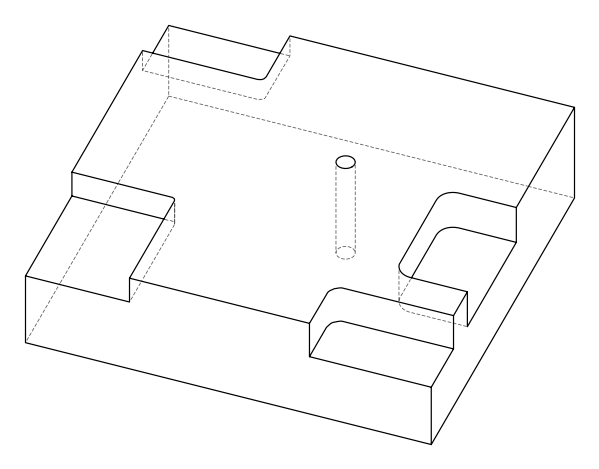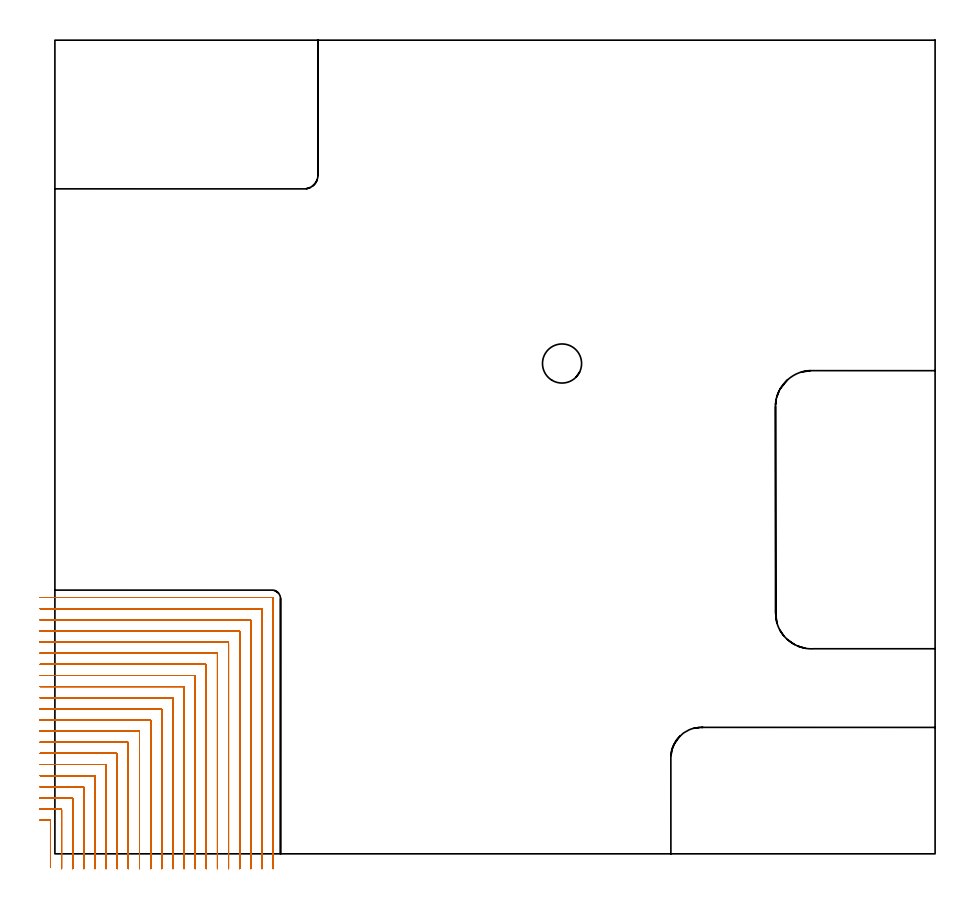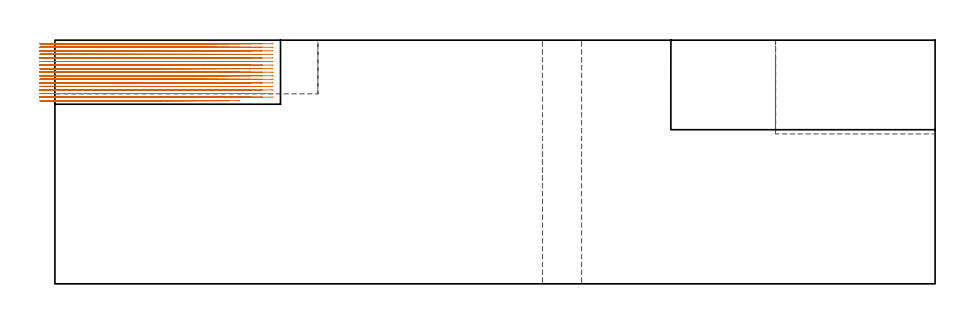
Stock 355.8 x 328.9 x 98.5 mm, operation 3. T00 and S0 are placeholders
(PLAN: 8 operations, 7 tool changes, 138.6 min)
(1 MILL_CORNER_NOTCH_RECTANGULAR | CORNER_NOTCH_RECTANGULAR | NXT0201_013 | Follow Part, ap 2.5, ae 75% | 20.12 min | 138517 mm3)
(2 MILL_CORNER_NOTCH_RECTANGULAR_1 | CORNER_NOTCH_RECTANGULAR_1 | UGT0201_094 | Follow Part, ap 5, ae 75% | 8.43 min | 196435 mm3)
(3 MILL_CORNER_NOTCH_RECTANGULAR_2 | CORNER_NOTCH_RECTANGULAR_2 | NXT0201_008 | Follow Part, ap 1.5, ae 75% | 95.34 min | 251737 mm3)
(4 MILL_SLOT | SLOT_PARTIAL_RECTANGULAR | UGT0201_094 | Follow Part, ap 5, ae 75% | 13.71 min | 271344 mm3)
(5 SPOT_DRILL | STEP1HOLE | NXT0321_9005460120000 | 0.03 min | 27 mm3)
(6 DRILL_BLIND_HOLE_INTO_CENTER | STEP1HOLE | NXT0301_074 | 0.07 min | 1161 mm3)
(7 GUN_DRILL_THROUGH_HOLE | STEP1HOLE | UGT0307_007 | 0.5 min | 6599 mm3)
(8 DRILL_TO_ENLARGE_THROUGH_HOLE | STEP1HOLE | UGT0301_240 | 0.43 min | 11502 mm3)
(TOOL NXT0201_013 | ENDMILL 10mm | D10 FL30 Z4)
(TOOL UGT0201_094 | End mill 20 mm | D20 FL38 Z4)
(TOOL NXT0201_008 | ENDMILL 6mm [2P460-0600-NA 1630] | D6 FL26 Z6)
(TOOL NXT0321_9005460120000 | NC Spot Drill, 142deg, 12mm, Carbide, Uncoated | D12 PA142 FL30 Z2)
(TOOL NXT0301_074 | Carbide Drill 10.3mm [860.1-1030-031A1-MM 2214] | D10.3 PA140 FL55 Z2)
(TOOL UGT0307_007 | Gun Drill 10 mm | D10 PA130 FL24 Z1)
(TOOL UGT0301_240 | Twist Drill 15.8 mm | D15.8 PA118 FL120 Z2)
(OP 3 MILL_CORNER_NOTCH_RECTANGULAR_2, part 1 of 2)
G17 G21 G94 G90
T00 M6
G54
G17 G0 G90 X-1.8 Y-5.4 S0 M3
G43 Z108.5 H1
Z97.061
G94 G1 Y-2.4 F250.
Y13.306 F500.
G3 X-2.094 Y13.6 R0.3
G1 X-3.
X-6. F250.
G0 Z108.5
X2.7 Y-6.
Z97.061
G1 Y-3.
Y17.805 F500.
G3 X2.406 Y18.1 R0.3
G1 X-3.
X-6. F250.
G0 Z108.5
X7.2 Y-6.
Z97.061
G1 Y-3.
Y22.305 F500.
G3 X6.905 Y22.6 R0.3
G1 X-3.
X-6. F250.
G0 Z108.5
X11.7 Y-6.
Z97.061
G1 Y-3.
Y26.805 F500.
G3 X11.405 Y27.1 R0.3
G1 X-3.
X-6. F250.
G0 Z108.5
X16.2 Y-6.
Z97.061
G1 Y-3.
Y31.305 F500.
G3 X15.905 Y31.6 R0.3
G1 X-3.
X-6. F250.
G0 Z108.5
X20.7 Y-6.
Z97.061
G1 Y-3.
Y35.805 F500.
G3 X20.405 Y36.1 R0.3
G1 X-3.
X-6. F250.
G0 Z108.5
X25.2 Y-6.
Z97.061
G1 Y-3.
Y40.305 F500.
G3 X24.905 Y40.6 R0.3
G1 X-3.
X-6. F250.
G0 Z108.5
X29.7 Y-6.
Z97.061
G1 Y-3.
Y44.804 F500.
G3 X29.404 Y45.1 R0.3
G1 X-3.
X-6. F250.
G0 Z108.5
X34.2 Y-6.
Z97.061
G1 Y-3.
Y49.304 F500.
G3 X33.904 Y49.6 R0.3
G1 X-3.
X-6. F250.
G0 Z108.5
X38.7 Y-6.
Z97.061
G1 Y-3.
Y53.804 F500.
G3 X38.404 Y54.1 R0.3
G1 X-3.
X-6. F250.
G0 Z108.5
X43.2 Y-6.
Z97.061
G1 Y-3.
Y58.304 F500.
G3 X42.904 Y58.6 R0.3
G1 X-3.
X-6. F250.
G0 Z108.5
X47.7 Y-6.
Z97.061
G1 Y-3.
Y62.804 F500.
G3 X47.404 Y63.1 R0.3
G1 X-3.
X-6. F250.
G0 Z108.5
X52.2 Y-6.
Z97.061
G1 Y-3.
Y67.304 F500.
G3 X51.904 Y67.6 R0.3
G1 X-3.
X-6. F250.
G0 Z108.5
X56.7 Y-6.
Z97.061
G1 Y-3.
Y71.803 F500.
G3 X56.403 Y72.1 R0.3
G1 X-3.
X-6. F250.
G0 Z108.5
X61.2 Y-6.
Z97.061
G1 Y-3.
Y76.303 F500.
G3 X60.903 Y76.6 R0.3
G1 X-3.
X-6. F250.
G0 Z108.5
X65.7 Y-6.
Z97.061
G1 Y-3.
Y80.803 F500.
G3 X65.403 Y81.1 R0.3
G1 X-3.
X-6. F250.
G0 Z108.5
X70.2 Y-6.
Z97.061
G1 Y-3.
Y85.303 F500.
G3 X69.903 Y85.6 R0.3
G1 X-3.
X-6. F250.
G0 Z108.5
X74.7 Y-6.
Z97.061
G1 Y-3.
Y89.803 F500.
G3 X74.403 Y90.1 R0.3
G1 X-3.
X-6. F250.
G0 Z108.5
X79.2 Y-6.
Z97.061
G1 Y-3.
Y94.303 F500.
G3 X78.903 Y94.6 R0.3
G1 X-3.
X-6. F250.
G0 Z108.5
X83.7 Y-6.
Z97.061
G1 Y-3.
Y98.802 F500.
G3 X83.402 Y99.1 R0.3
G1 X-3.
X-6. F250.
G0 Z108.5
X88.2 Y-6.
Z97.061
G1 Y-3.
Y103.2 F500.
G3 X87.8 Y103.6 R0.4
G1 X-3.
X-6. F250.
G0 Z108.5
X-1.8 Y-5.4
Z95.622
G1 Y-2.4
Y13.306 F500.
G3 X-2.094 Y13.6 R0.3
G1 X-3.
X-6. F250.
G0 Z108.5
X2.7 Y-6.
Z95.622
G1 Y-3.
Y17.805 F500.
G3 X2.406 Y18.1 R0.3
G1 X-3.
X-6. F250.
G0 Z108.5
X7.2 Y-6.
Z95.622
G1 Y-3.
Y22.305 F500.
G3 X6.905 Y22.6 R0.3
G1 X-3.
X-6. F250.
G0 Z108.5
X11.7 Y-6.
Z95.622
G1 Y-3.
Y26.805 F500.
G3 X11.405 Y27.1 R0.3
G1 X-3.
X-6. F250.
G0 Z108.5
X16.2 Y-6.
Z95.622
G1 Y-3.
Y31.305 F500.
G3 X15.905 Y31.6 R0.3
G1 X-3.
X-6. F250.
G0 Z108.5
X20.7 Y-6.
Z95.622
G1 Y-3.
Y35.805 F500.
G3 X20.405 Y36.1 R0.3
G1 X-3.
X-6. F250.
G0 Z108.5
X25.2 Y-6.
Z95.622
G1 Y-3.
Y40.305 F500.
G3 X24.905 Y40.6 R0.3
G1 X-3.
X-6. F250.
G0 Z108.5
X29.7 Y-6.
Z95.622
G1 Y-3.
Y44.804 F500.
G3 X29.404 Y45.1 R0.3
G1 X-3.
X-6. F250.
G0 Z108.5
X34.2 Y-6.
Z95.622
G1 Y-3.
Y49.304 F500.
G3 X33.904 Y49.6 R0.3
G1 X-3.
X-6. F250.
G0 Z108.5
X38.7 Y-6.
Z95.622
G1 Y-3.
Y53.804 F500.
G3 X38.404 Y54.1 R0.3
G1 X-3.
X-6. F250.
G0 Z108.5
X43.2 Y-6.
Z95.622
G1 Y-3.
Y58.304 F500.
G3 X42.904 Y58.6 R0.3
G1 X-3.
X-6. F250.
G0 Z108.5
X47.7 Y-6.
Z95.622
G1 Y-3.
Y62.804 F500.
G3 X47.404 Y63.1 R0.3
G1 X-3.
X-6. F250.
G0 Z108.5
X52.2 Y-6.
Z95.622
G1 Y-3.
Y67.304 F500.
G3 X51.904 Y67.6 R0.3
G1 X-3.
X-6. F250.
G0 Z108.5
X56.7 Y-6.
Z95.622
G1 Y-3.
Y71.803 F500.
G3 X56.403 Y72.1 R0.3
G1 X-3.
X-6. F250.
G0 Z108.5
X61.2 Y-6.
Z95.622
G1 Y-3.
Y76.303 F500.
G3 X60.903 Y76.6 R0.3
G1 X-3.
X-6. F250.
G0 Z108.5
X65.7 Y-6.
Z95.622
G1 Y-3.
Y80.803 F500.
G3 X65.403 Y81.1 R0.3
G1 X-3.
X-6. F250.
G0 Z108.5
X70.2 Y-6.
Z95.622
G1 Y-3.
Y85.303 F500.
G3 X69.903 Y85.6 R0.3
G1 X-3.
X-6. F250.
G0 Z108.5
X74.7 Y-6.
Z95.622
G1 Y-3.
Y89.803 F500.
G3 X74.403 Y90.1 R0.3
G1 X-3.
X-6. F250.
G0 Z108.5
X79.2 Y-6.
Z95.622
G1 Y-3.
Y94.303 F500.
G3 X78.903 Y94.6 R0.3
G1 X-3.
X-6. F250.
G0 Z108.5
X83.7 Y-6.
Z95.622
G1 Y-3.
Y98.802 F500.
G3 X83.402 Y99.1 R0.3
G1 X-3.
X-6. F250.
G0 Z108.5
X88.2 Y-6.
Z95.622
G1 Y-3.
Y103.2 F500.
G3 X87.8 Y103.6 R0.4
G1 X-3.
X-6. F250.
G0 Z108.5
X-1.8 Y-5.4
Z94.183
G1 Y-2.4
Y13.306 F500.
G3 X-2.094 Y13.6 R0.3
G1 X-3.
X-6. F250.
G0 Z108.5
X2.7 Y-6.
Z94.183
G1 Y-3.
Y17.805 F500.
G3 X2.406 Y18.1 R0.3
G1 X-3.
X-6. F250.
G0 Z108.5
X7.2 Y-6.
Z94.183
G1 Y-3.
Y22.305 F500.
G3 X6.905 Y22.6 R0.3
G1 X-3.
X-6. F250.
G0 Z108.5
X11.7 Y-6.
Z94.183
G1 Y-3.
Y26.805 F500.
G3 X11.405 Y27.1 R0.3
G1 X-3.
X-6. F250.
G0 Z108.5
X16.2 Y-6.
Z94.183
G1 Y-3.
Y31.305 F500.
G3 X15.905 Y31.6 R0.3
G1 X-3.
X-6. F250.
G0 Z108.5
X20.7 Y-6.
Z94.183
G1 Y-3.
Y35.805 F500.
G3 X20.405 Y36.1 R0.3
G1 X-3.
X-6. F250.
G0 Z108.5
X25.2 Y-6.
Z94.183
G1 Y-3.
Y40.305 F500.
G3 X24.905 Y40.6 R0.3
G1 X-3.
X-6. F250.
G0 Z108.5
X29.7 Y-6.
Z94.183
G1 Y-3.
Y44.804 F500.
G3 X29.404 Y45.1 R0.3
G1 X-3.
X-6. F250.
G0 Z108.5
X34.2 Y-6.
Z94.183
G1 Y-3.
Y49.304 F500.
G3 X33.904 Y49.6 R0.3
G1 X-3.
X-6. F250.
G0 Z108.5
X38.7 Y-6.
Z94.183
G1 Y-3.
Y53.804 F500.
G3 X38.404 Y54.1 R0.3
G1 X-3.
X-6. F250.
G0 Z108.5
X43.2 Y-6.
Z94.183
G1 Y-3.
Y58.304 F500.
G3 X42.904 Y58.6 R0.3
G1 X-3.
X-6. F250.
G0 Z108.5
X47.7 Y-6.
Z94.183
G1 Y-3.
Y62.804 F500.
G3 X47.404 Y63.1 R0.3
G1 X-3.
X-6. F250.
G0 Z108.5
X52.2 Y-6.
Z94.183
G1 Y-3.
Y67.304 F500.
G3 X51.904 Y67.6 R0.3
G1 X-3.
X-6. F250.
G0 Z108.5
X56.7 Y-6.
Z94.183
G1 Y-3.
Y71.803 F500.
G3 X56.403 Y72.1 R0.3
G1 X-3.
X-6. F250.
G0 Z108.5
X61.2 Y-6.
Z94.183
G1 Y-3.
Y76.303 F500.
G3 X60.903 Y76.6 R0.3
G1 X-3.
X-6. F250.
G0 Z108.5
X65.7 Y-6.
Z94.183
G1 Y-3.
Y80.803 F500.
G3 X65.403 Y81.1 R0.3
G1 X-3.
X-6. F250.
G0 Z108.5
X70.2 Y-6.
Z94.183
G1 Y-3.
Y85.303 F500.
G3 X69.903 Y85.6 R0.3
G1 X-3.
X-6. F250.
G0 Z108.5
X74.7 Y-6.
Z94.183
G1 Y-3.
Y89.803 F500.
G3 X74.403 Y90.1 R0.3
G1 X-3.
X-6. F250.
G0 Z108.5
X79.2 Y-6.
Z94.183
G1 Y-3.
Y94.303 F500.
G3 X78.903 Y94.6 R0.3
G1 X-3.
X-6. F250.
G0 Z108.5
X83.7 Y-6.
Z94.183
G1 Y-3.
Y98.802 F500.
G3 X83.402 Y99.1 R0.3
G1 X-3.
X-6. F250.
G0 Z108.5
X88.2 Y-6.
Z94.183
G1 Y-3.
Y103.2 F500.
G3 X87.8 Y103.6 R0.4
G1 X-3.
X-6. F250.
G0 Z108.5
X-1.8 Y-5.4
Z92.744
G1 Y-2.4
Y13.306 F500.
G3 X-2.094 Y13.6 R0.3
G1 X-3.
X-6. F250.
G0 Z108.5
X2.7 Y-6.
Z92.744
G1 Y-3.
Y17.805 F500.
G3 X2.406 Y18.1 R0.3
G1 X-3.
X-6. F250.
G0 Z108.5
X7.2 Y-6.
Z92.744
G1 Y-3.
Y22.305 F500.
G3 X6.905 Y22.6 R0.3
G1 X-3.
X-6. F250.
G0 Z108.5
X11.7 Y-6.
Z92.744
G1 Y-3.
Y26.805 F500.
G3 X11.405 Y27.1 R0.3
G1 X-3.
X-6. F250.
G0 Z108.5
X16.2 Y-6.
Z92.744
G1 Y-3.
Y31.305 F500.
G3 X15.905 Y31.6 R0.3
G1 X-3.
X-6. F250.
G0 Z108.5
X20.7 Y-6.
Z92.744
G1 Y-3.
Y35.805 F500.
G3 X20.405 Y36.1 R0.3
G1 X-3.
X-6. F250.
G0 Z108.5
X25.2 Y-6.
Z92.744
G1 Y-3.
Y40.305 F500.
G3 X24.905 Y40.6 R0.3
G1 X-3.
X-6. F250.
G0 Z108.5
X29.7 Y-6.
Z92.744
G1 Y-3.
Y44.804 F500.
G3 X29.404 Y45.1 R0.3
G1 X-3.
X-6. F250.
G0 Z108.5
X34.2 Y-6.
Z92.744
G1 Y-3.
Y49.304 F500.
G3 X33.904 Y49.6 R0.3
G1 X-3.
X-6. F250.
G0 Z108.5
X38.7 Y-6.
Z92.744
G1 Y-3.
Y53.804 F500.
G3 X38.404 Y54.1 R0.3
G1 X-3.
X-6. F250.
G0 Z108.5
X43.2 Y-6.
Z92.744
G1 Y-3.
Y58.304 F500.
G3 X42.904 Y58.6 R0.3
G1 X-3.
X-6. F250.
G0 Z108.5
X47.7 Y-6.
Z92.744
G1 Y-3.
Y62.804 F500.
G3 X47.404 Y63.1 R0.3
G1 X-3.
X-6. F250.
G0 Z108.5
X52.2 Y-6.
Z92.744
G1 Y-3.
Y67.304 F500.
G3 X51.904 Y67.6 R0.3
G1 X-3.
X-6. F250.
G0 Z108.5
X56.7 Y-6.
Z92.744
G1 Y-3.
Y71.803 F500.
G3 X56.403 Y72.1 R0.3
G1 X-3.
X-6. F250.
G0 Z108.5
X61.2 Y-6.
Z92.744
G1 Y-3.
Y76.303 F500.
G3 X60.903 Y76.6 R0.3
G1 X-3.
X-6. F250.
G0 Z108.5
X65.7 Y-6.
Z92.744
G1 Y-3.
Y80.803 F500.
G3 X65.403 Y81.1 R0.3
G1 X-3.
X-6. F250.
G0 Z108.5
X70.2 Y-6.
Z92.744
G1 Y-3.
Y85.303 F500.
G3 X69.903 Y85.6 R0.3
G1 X-3.
X-6. F250.
G0 Z108.5
X74.7 Y-6.
Z92.744
G1 Y-3.
Y89.803 F500.
G3 X74.403 Y90.1 R0.3
G1 X-3.
X-6. F250.
G0 Z108.5
X79.2 Y-6.
Z92.744
G1 Y-3.
Y94.303 F500.
G3 X78.903 Y94.6 R0.3
G1 X-3.
X-6. F250.
G0 Z108.5
X83.7 Y-6.
Z92.744
G1 Y-3.
Y98.802 F500.
G3 X83.402 Y99.1 R0.3
G1 X-3.
X-6. F250.
G0 Z108.5
X88.2 Y-6.
Z92.744
G1 Y-3.
Y103.2 F500.
G3 X87.8 Y103.6 R0.4
G1 X-3.
X-6. F250.
G0 Z108.5
X-1.8 Y-5.4
Z91.305
G1 Y-2.4
Y13.306 F500.
G3 X-2.094 Y13.6 R0.3
G1 X-3.
X-6. F250.
G0 Z108.5
X2.7 Y-6.
Z91.305
G1 Y-3.
Y17.805 F500.
G3 X2.406 Y18.1 R0.3
G1 X-3.
X-6. F250.
G0 Z108.5
X7.2 Y-6.
Z91.305
G1 Y-3.
Y22.305 F500.
G3 X6.905 Y22.6 R0.3
G1 X-3.
X-6. F250.
G0 Z108.5
X11.7 Y-6.
Z91.305
G1 Y-3.
Y26.805 F500.
G3 X11.405 Y27.1 R0.3
G1 X-3.
X-6. F250.
G0 Z108.5
X16.2 Y-6.
Z91.305
G1 Y-3.
Y31.305 F500.
G3 X15.905 Y31.6 R0.3
G1 X-3.
X-6. F250.
G0 Z108.5
X20.7 Y-6.
Z91.305
G1 Y-3.
Y35.805 F500.
G3 X20.405 Y36.1 R0.3
G1 X-3.
X-6. F250.
G0 Z108.5
X25.2 Y-6.
Z91.305
G1 Y-3.
Y40.305 F500.
G3 X24.905 Y40.6 R0.3
G1 X-3.
X-6. F250.
G0 Z108.5
X29.7 Y-6.
Z91.305
G1 Y-3.
Y44.804 F500.
G3 X29.404 Y45.1 R0.3
G1 X-3.
X-6. F250.
G0 Z108.5
X34.2 Y-6.
Z91.305
G1 Y-3.
Y49.304 F500.
G3 X33.904 Y49.6 R0.3
G1 X-3.
X-6. F250.
G0 Z108.5
X38.7 Y-6.
Z91.305
G1 Y-3.
Y53.804 F500.
G3 X38.404 Y54.1 R0.3
G1 X-3.
X-6. F250.
G0 Z108.5
X43.2 Y-6.
Z91.305
G1 Y-3.
Y58.304 F500.
G3 X42.904 Y58.6 R0.3
G1 X-3.
X-6. F250.
G0 Z108.5
X47.7 Y-6.
Z91.305
G1 Y-3.
Y62.804 F500.
G3 X47.404 Y63.1 R0.3
G1 X-3.
X-6. F250.
G0 Z108.5
X52.2 Y-6.
Z91.305
G1 Y-3.
Y67.304 F500.
G3 X51.904 Y67.6 R0.3
G1 X-3.
X-6. F250.
G0 Z108.5
X56.7 Y-6.
Z91.305
G1 Y-3.
Y71.803 F500.
G3 X56.403 Y72.1 R0.3
G1 X-3.
X-6. F250.
G0 Z108.5
X61.2 Y-6.
Z91.305
G1 Y-3.
Y76.303 F500.
G3 X60.903 Y76.6 R0.3
G1 X-3.
X-6. F250.
G0 Z108.5
X65.7 Y-6.
Z91.305
G1 Y-3.
Y80.803 F500.
G3 X65.403 Y81.1 R0.3
G1 X-3.
X-6. F250.
G0 Z108.5
X70.2 Y-6.
Z91.305
G1 Y-3.
Y85.303 F500.
G3 X69.903 Y85.6 R0.3
G1 X-3.
X-6. F250.
G0 Z108.5
X74.7 Y-6.
Z91.305
G1 Y-3.
Y89.803 F500.
G3 X74.403 Y90.1 R0.3
G1 X-3.
X-6. F250.
G0 Z108.5
X79.2 Y-6.
Z91.305
G1 Y-3.
Y94.303 F500.
G3 X78.903 Y94.6 R0.3
G1 X-3.
X-6. F250.
G0 Z108.5
X83.7 Y-6.
Z91.305
G1 Y-3.
Y98.802 F500.
G3 X83.402 Y99.1 R0.3
G1 X-3.
X-6. F250.
G0 Z108.5
X88.2 Y-6.
Z91.305
G1 Y-3.
Y103.2 F500.
G3 X87.8 Y103.6 R0.4
G1 X-3.
X-6. F250.
G0 Z108.5
X-1.8 Y-5.4
Z89.867
G1 Y-2.4
Y13.306 F500.
G3 X-2.094 Y13.6 R0.3
G1 X-3.
X-6. F250.
G0 Z108.5
X2.7 Y-6.
Z89.867
G1 Y-3.
Y17.805 F500.
G3 X2.406 Y18.1 R0.3
G1 X-3.
X-6. F250.
G0 Z108.5
X7.2 Y-6.
Z89.867
G1 Y-3.
Y22.305 F500.
G3 X6.905 Y22.6 R0.3
G1 X-3.
X-6. F250.
G0 Z108.5
X11.7 Y-6.
Z89.867
G1 Y-3.
Y26.805 F500.
G3 X11.405 Y27.1 R0.3
G1 X-3.
X-6. F250.
G0 Z108.5
X16.2 Y-6.
Z89.867
G1 Y-3.
Y31.305 F500.
G3 X15.905 Y31.6 R0.3
G1 X-3.
X-6. F250.
G0 Z108.5
X20.7 Y-6.
Z89.867
G1 Y-3.
Y35.805 F500.
G3 X20.405 Y36.1 R0.3
G1 X-3.
X-6. F250.
G0 Z108.5
X25.2 Y-6.
Z89.867
G1 Y-3.
Y40.305 F500.
G3 X24.905 Y40.6 R0.3
G1 X-3.
X-6. F250.
G0 Z108.5
X29.7 Y-6.
Z89.867
G1 Y-3.
Y44.804 F500.
G3 X29.404 Y45.1 R0.3
G1 X-3.
X-6. F250.
G0 Z108.5
X34.2 Y-6.
Z89.867
G1 Y-3.
Y49.304 F500.
G3 X33.904 Y49.6 R0.3
G1 X-3.
X-6. F250.
G0 Z108.5
X38.7 Y-6.
Z89.867
G1 Y-3.
Y53.804 F500.
G3 X38.404 Y54.1 R0.3
G1 X-3.
X-6. F250.
G0 Z108.5
X43.2 Y-6.
Z89.867
G1 Y-3.
Y58.304 F500.
G3 X42.904 Y58.6 R0.3
G1 X-3.
X-6. F250.
G0 Z108.5
X47.7 Y-6.
Z89.867
G1 Y-3.
Y62.804 F500.
G3 X47.404 Y63.1 R0.3
G1 X-3.
X-6. F250.
G0 Z108.5
X52.2 Y-6.
Z89.867
G1 Y-3.
Y67.304 F500.
G3 X51.904 Y67.6 R0.3
G1 X-3.
X-6. F250.
G0 Z108.5
X56.7 Y-6.
Z89.867
G1 Y-3.
Y71.803 F500.
G3 X56.403 Y72.1 R0.3
G1 X-3.
X-6. F250.
G0 Z108.5
X61.2 Y-6.
Z89.867
G1 Y-3.
Y76.303 F500.
G3 X60.903 Y76.6 R0.3
G1 X-3.
X-6. F250.
G0 Z108.5
X65.7 Y-6.
Z89.867
G1 Y-3.
Y80.803 F500.
G3 X65.403 Y81.1 R0.3
G1 X-3.
X-6. F250.
G0 Z108.5
X70.2 Y-6.
Z89.867
G1 Y-3.
Y85.303 F500.
G3 X69.903 Y85.6 R0.3
G1 X-3.
X-6. F250.
G0 Z108.5
X74.7 Y-6.
Z89.867
G1 Y-3.
Y89.803 F500.
G3 X74.403 Y90.1 R0.3
G1 X-3.
X-6. F250.
G0 Z108.5
X79.2 Y-6.
Z89.867
G1 Y-3.
Y94.303 F500.
G3 X78.903 Y94.6 R0.3
G1 X-3.
X-6. F250.
G0 Z108.5
X83.7 Y-6.
Z89.867
G1 Y-3.
Y98.802 F500.
G3 X83.402 Y99.1 R0.3
G1 X-3.
X-6. F250.
G0 Z108.5
X88.2 Y-6.
Z89.867
G1 Y-3.
Y103.2 F500.
G3 X87.8 Y103.6 R0.4
G1 X-3.
X-6. F250.
G0 Z108.5
X-1.8 Y-5.4
Z88.428
G1 Y-2.4
Y13.306 F500.
G3 X-2.094 Y13.6 R0.3
G1 X-3.
X-6. F250.
G0 Z108.5
X2.7 Y-6.
Z88.428
G1 Y-3.
Y17.805 F500.
G3 X2.406 Y18.1 R0.3
G1 X-3.
X-6. F250.
G0 Z108.5
X7.2 Y-6.
Z88.428
G1 Y-3.
Y22.305 F500.
G3 X6.905 Y22.6 R0.3
G1 X-3.
X-6. F250.
G0 Z108.5
X11.7 Y-6.
Z88.428
G1 Y-3.
Y26.805 F500.
G3 X11.405 Y27.1 R0.3
G1 X-3.
X-6. F250.
G0 Z108.5
X16.2 Y-6.
Z88.428
G1 Y-3.
Y31.305 F500.
G3 X15.905 Y31.6 R0.3
G1 X-3.
X-6. F250.
G0 Z108.5
X20.7 Y-6.
Z88.428
G1 Y-3.
Y35.805 F500.
G3 X20.405 Y36.1 R0.3
G1 X-3.
X-6. F250.
G0 Z108.5
X25.2 Y-6.
Z88.428
G1 Y-3.
Y40.305 F500.
G3 X24.905 Y40.6 R0.3
G1 X-3.
X-6. F250.
G0 Z108.5
X29.7 Y-6.
Z88.428
G1 Y-3.
Y44.804 F500.
G3 X29.404 Y45.1 R0.3
G1 X-3.
X-6. F250.
G0 Z108.5
X34.2 Y-6.
Z88.428
G1 Y-3.
Y49.304 F500.
G3 X33.904 Y49.6 R0.3
G1 X-3.
X-6. F250.
G0 Z108.5
X38.7 Y-6.
Z88.428
G1 Y-3.
Y53.804 F500.
G3 X38.404 Y54.1 R0.3
G1 X-3.
X-6. F250.
G0 Z108.5
X43.2 Y-6.
Z88.428
G1 Y-3.
Y58.304 F500.
G3 X42.904 Y58.6 R0.3
G1 X-3.
X-6. F250.
G0 Z108.5
X47.7 Y-6.
Z88.428
G1 Y-3.
Y62.804 F500.
G3 X47.404 Y63.1 R0.3
G1 X-3.
X-6. F250.
G0 Z108.5
X52.2 Y-6.
Z88.428
G1 Y-3.
Y67.304 F500.
G3 X51.904 Y67.6 R0.3
G1 X-3.
X-6. F250.
G0 Z108.5
X56.7 Y-6.
Z88.428
G1 Y-3.
Y71.803 F500.
G3 X56.403 Y72.1 R0.3
G1 X-3.
X-6. F250.
G0 Z108.5
X61.2 Y-6.
Z88.428
G1 Y-3.
Y76.303 F500.
G3 X60.903 Y76.6 R0.3
G1 X-3.
X-6. F250.
G0 Z108.5
X65.7 Y-6.
Z88.428
G1 Y-3.
Y80.803 F500.
G3 X65.403 Y81.1 R0.3
G1 X-3.
X-6. F250.
G0 Z108.5
X70.2 Y-6.
Z88.428
G1 Y-3.
Y85.303 F500.
G3 X69.903 Y85.6 R0.3
G1 X-3.
X-6. F250.
G0 Z108.5
X74.7 Y-6.
Z88.428
G1 Y-3.
Y89.803 F500.
G3 X74.403 Y90.1 R0.3
G1 X-3.
X-6. F250.
G0 Z108.5
X79.2 Y-6.
Z88.428
G1 Y-3.
Y94.303 F500.
G3 X78.903 Y94.6 R0.3
G1 X-3.
X-6. F250.
G0 Z108.5
X83.7 Y-6.
Z88.428
G1 Y-3.
Y98.802 F500.
G3 X83.402 Y99.1 R0.3
G1 X-3.
X-6. F250.
G0 Z108.5
X88.2 Y-6.
Z88.428
G1 Y-3.
Y103.2 F500.
G3 X87.8 Y103.6 R0.4
G1 X-3.
X-6. F250.
G0 Z108.5
X-1.8 Y-5.4
Z86.989
G1 Y-2.4
Y13.306 F500.
G3 X-2.094 Y13.6 R0.3
G1 X-3.
X-6. F250.
G0 Z108.5
X2.7 Y-6.
Z86.989
G1 Y-3.
Y17.805 F500.
G3 X2.406 Y18.1 R0.3
G1 X-3.
X-6. F250.
G0 Z108.5
X7.2 Y-6.
Z86.989
G1 Y-3.
Y22.305 F500.
G3 X6.905 Y22.6 R0.3
G1 X-3.
X-6. F250.
G0 Z108.5
X11.7 Y-6.
Z86.989
G1 Y-3.
Y26.805 F500.
G3 X11.405 Y27.1 R0.3
G1 X-3.
X-6. F250.
G0 Z108.5
X16.2 Y-6.
Z86.989
G1 Y-3.
Y31.305 F500.
G3 X15.905 Y31.6 R0.3
G1 X-3.
X-6. F250.
G0 Z108.5
X20.7 Y-6.
Z86.989
G1 Y-3.
Y35.805 F500.
G3 X20.405 Y36.1 R0.3
G1 X-3.
X-6. F250.
G0 Z108.5
X25.2 Y-6.
Z86.989
G1 Y-3.
Y40.305 F500.
G3 X24.905 Y40.6 R0.3
G1 X-3.
X-6. F250.
G0 Z108.5
X29.7 Y-6.
Z86.989
G1 Y-3.
Y44.804 F500.
G3 X29.404 Y45.1 R0.3
G1 X-3.
X-6. F250.
G0 Z108.5
X34.2 Y-6.
Z86.989
G1 Y-3.
Y49.304 F500.
G3 X33.904 Y49.6 R0.3
G1 X-3.
X-6. F250.
G0 Z108.5
X38.7 Y-6.
Z86.989
G1 Y-3.
Y53.804 F500.
G3 X38.404 Y54.1 R0.3
G1 X-3.
X-6. F250.
G0 Z108.5
X43.2 Y-6.
Z86.989
G1 Y-3.
Y58.304 F500.
G3 X42.904 Y58.6 R0.3
G1 X-3.
X-6. F250.
G0 Z108.5
X47.7 Y-6.
Z86.989
G1 Y-3.
Y62.804 F500.
G3 X47.404 Y63.1 R0.3
G1 X-3.
X-6. F250.
G0 Z108.5
X52.2 Y-6.
Z86.989
G1 Y-3.
Y67.304 F500.
G3 X51.904 Y67.6 R0.3
G1 X-3.
X-6. F250.
G0 Z108.5
X56.7 Y-6.
Z86.989
G1 Y-3.
Y71.803 F500.
G3 X56.403 Y72.1 R0.3
G1 X-3.
X-6. F250.
G0 Z108.5
X61.2 Y-6.
Z86.989
G1 Y-3.
Y76.303 F500.
G3 X60.903 Y76.6 R0.3
G1 X-3.
X-6. F250.
G0 Z108.5
X65.7 Y-6.
Z86.989
G1 Y-3.
Y80.803 F500.
G3 X65.403 Y81.1 R0.3
G1 X-3.
X-6. F250.
G0 Z108.5
X70.2 Y-6.
Z86.989
G1 Y-3.
Y85.303 F500.
G3 X69.903 Y85.6 R0.3
G1 X-3.
X-6. F250.
G0 Z108.5
X74.7 Y-6.
Z86.989
G1 Y-3.
Y89.803 F500.
G3 X74.403 Y90.1 R0.3
G1 X-3.
X-6. F250.
G0 Z108.5
X79.2 Y-6.
Z86.989
G1 Y-3.
Y94.303 F500.
G3 X78.903 Y94.6 R0.3
G1 X-3.
X-6. F250.
G0 Z108.5
X83.7 Y-6.
Z86.989
G1 Y-3.
Y98.802 F500.
G3 X83.402 Y99.1 R0.3
G1 X-3.
X-6. F250.
G0 Z108.5
X88.2 Y-6.
Z86.989
G1 Y-3.
Y103.2 F500.
G3 X87.8 Y103.6 R0.4
G1 X-3.
X-6. F250.
G0 Z108.5
X-1.8 Y-5.4
Z85.55
G1 Y-2.4
Y13.306 F500.
G3 X-2.094 Y13.6 R0.3
G1 X-3.
X-6. F250.
G0 Z108.5
X2.7 Y-6.
Z85.55
G1 Y-3.
Y17.805 F500.
G3 X2.406 Y18.1 R0.3
G1 X-3.
X-6. F250.
G0 Z108.5
X7.2 Y-6.
Z85.55
G1 Y-3.
Y22.305 F500.
G3 X6.905 Y22.6 R0.3
G1 X-3.
X-6. F250.
G0 Z108.5
X11.7 Y-6.
Z85.55
G1 Y-3.
Y26.805 F500.
G3 X11.405 Y27.1 R0.3
G1 X-3.
X-6. F250.
G0 Z108.5
X16.2 Y-6.
Z85.55
G1 Y-3.
Y31.305 F500.
G3 X15.905 Y31.6 R0.3
G1 X-3.
X-6. F250.
G0 Z108.5
X20.7 Y-6.
Z85.55
G1 Y-3.
Y35.805 F500.
G3 X20.405 Y36.1 R0.3
G1 X-3.
X-6. F250.
G0 Z108.5
X25.2 Y-6.
Z85.55
G1 Y-3.
Y40.305 F500.
G3 X24.905 Y40.6 R0.3
G1 X-3.
X-6. F250.
G0 Z108.5
X29.7 Y-6.
Z85.55
G1 Y-3.
Y44.804 F500.
G3 X29.404 Y45.1 R0.3
G1 X-3.
X-6. F250.
G0 Z108.5
X34.2 Y-6.
Z85.55
G1 Y-3.
Y49.304 F500.
G3 X33.904 Y49.6 R0.3
G1 X-3.
X-6. F250.
G0 Z108.5
X38.7 Y-6.
Z85.55
G1 Y-3.
Y53.804 F500.
G3 X38.404 Y54.1 R0.3
G1 X-3.
X-6. F250.
G0 Z108.5
X43.2 Y-6.
Z85.55
G1 Y-3.
Y58.304 F500.
G3 X42.904 Y58.6 R0.3
G1 X-3.
X-6. F250.
G0 Z108.5
X47.7 Y-6.
Z85.55
G1 Y-3.
Y62.804 F500.
G3 X47.404 Y63.1 R0.3
G1 X-3.
X-6. F250.
G0 Z108.5
X52.2 Y-6.
Z85.55
G1 Y-3.
Y67.304 F500.
G3 X51.904 Y67.6 R0.3
G1 X-3.
X-6. F250.
G0 Z108.5
X56.7 Y-6.
Z85.55
G1 Y-3.
Y71.803 F500.
G3 X56.403 Y72.1 R0.3
G1 X-3.
X-6. F250.
G0 Z108.5
X61.2 Y-6.
Z85.55
G1 Y-3.
Y76.303 F500.
G3 X60.903 Y76.6 R0.3
G1 X-3.
X-6. F250.
G0 Z108.5
X65.7 Y-6.
Z85.55
G1 Y-3.
Y80.803 F500.
G3 X65.403 Y81.1 R0.3
G1 X-3.
X-6. F250.
G0 Z108.5
X70.2 Y-6.
Z85.55
G1 Y-3.
Y85.303 F500.
G3 X69.903 Y85.6 R0.3
G1 X-3.
X-6. F250.
G0 Z108.5
X74.7 Y-6.
Z85.55
G1 Y-3.
Y89.803 F500.
G3 X74.403 Y90.1 R0.3
G1 X-3.
X-6. F250.
G0 Z108.5
X79.2 Y-6.
Z85.55
G1 Y-3.
Y94.303 F500.
G3 X78.903 Y94.6 R0.3
G1 X-3.
X-6. F250.
G0 Z108.5
X83.7 Y-6.
Z85.55
G1 Y-3.
Y98.802 F500.
G3 X83.402 Y99.1 R0.3
G1 X-3.
X-6. F250.
G0 Z108.5
X88.2 Y-6.
Z85.55
G1 Y-3.
Y103.2 F500.
G3 X87.8 Y103.6 R0.4
G1 X-3.
X-6. F250.
G0 Z108.5
X-1.8 Y-5.4
Z84.111
G1 Y-2.4
Y13.306 F500.
G3 X-2.094 Y13.6 R0.3
G1 X-3.
X-6. F250.
G0 Z108.5
X2.7 Y-6.
Z84.111
G1 Y-3.
Y17.805 F500.
G3 X2.406 Y18.1 R0.3
G1 X-3.
X-6. F250.
G0 Z108.5
X7.2 Y-6.
Z84.111
G1 Y-3.
Y22.305 F500.
G3 X6.905 Y22.6 R0.3
G1 X-3.
X-6. F250.
G0 Z108.5
X11.7 Y-6.
Z84.111
G1 Y-3.
Y26.805 F500.
G3 X11.405 Y27.1 R0.3
G1 X-3.
X-6. F250.
G0 Z108.5
X16.2 Y-6.
Z84.111
G1 Y-3.
Y31.305 F500.
G3 X15.905 Y31.6 R0.3
G1 X-3.
X-6. F250.
G0 Z108.5
X20.7 Y-6.
Z84.111
G1 Y-3.
Y35.805 F500.
G3 X20.405 Y36.1 R0.3
G1 X-3.
X-6. F250.
G0 Z108.5
X25.2 Y-6.
Z84.111
G1 Y-3.
Y40.305 F500.
G3 X24.905 Y40.6 R0.3
G1 X-3.
X-6. F250.
G0 Z108.5
X29.7 Y-6.
Z84.111
G1 Y-3.
Y44.804 F500.
G3 X29.404 Y45.1 R0.3
G1 X-3.
X-6. F250.
G0 Z108.5
X34.2 Y-6.
Z84.111
G1 Y-3.
Y49.304 F500.
G3 X33.904 Y49.6 R0.3
G1 X-3.
X-6. F250.
G0 Z108.5
X38.7 Y-6.
Z84.111
G1 Y-3.
Y53.804 F500.
G3 X38.404 Y54.1 R0.3
G1 X-3.
X-6. F250.
G0 Z108.5
X43.2 Y-6.
Z84.111
G1 Y-3.
Y58.304 F500.
G3 X42.904 Y58.6 R0.3
G1 X-3.
X-6. F250.
G0 Z108.5
X47.7 Y-6.
Z84.111
G1 Y-3.
Y62.804 F500.
G3 X47.404 Y63.1 R0.3
G1 X-3.
X-6. F250.
G0 Z108.5
X52.2 Y-6.
Z84.111
G1 Y-3.
Y67.304 F500.
G3 X51.904 Y67.6 R0.3
G1 X-3.
X-6. F250.
G0 Z108.5
X56.7 Y-6.
Z84.111
G1 Y-3.
Y71.803 F500.
G3 X56.403 Y72.1 R0.3
G1 X-3.
X-6. F250.
G0 Z108.5
X61.2 Y-6.
Z84.111
G1 Y-3.
Y76.303 F500.
G3 X60.903 Y76.6 R0.3
G1 X-3.
X-6. F250.
G0 Z108.5
X65.7 Y-6.
Z84.111
G1 Y-3.
Y80.803 F500.
G3 X65.403 Y81.1 R0.3
G1 X-3.
X-6. F250.
G0 Z108.5
X70.2 Y-6.
Z84.111
G1 Y-3.
Y85.303 F500.
G3 X69.903 Y85.6 R0.3
G1 X-3.
X-6. F250.
G0 Z108.5
X74.7 Y-6.
Z84.111
G1 Y-3.
Y89.803 F500.
G3 X74.403 Y90.1 R0.3
G1 X-3.
X-6. F250.
G0 Z108.5
X79.2 Y-6.
Z84.111
G1 Y-3.
Y94.303 F500.
G3 X78.903 Y94.6 R0.3
G1 X-3.
X-6. F250.
G0 Z108.5
X83.7 Y-6.
Z84.111
G1 Y-3.
Y98.802 F500.
G3 X83.402 Y99.1 R0.3
G1 X-3.
X-6. F250.
G0 Z108.5
X88.2 Y-6.
Z84.111
G1 Y-3.
Y103.2 F500.
G3 X87.8 Y103.6 R0.4
G1 X-3.
X-6. F250.
G0 Z108.5
X-1.8 Y-5.4
Z82.672
G1 Y-2.4
Y13.306 F500.
G3 X-2.094 Y13.6 R0.3
G1 X-3.
X-6. F250.
G0 Z108.5
X2.7 Y-6.
Z82.672
G1 Y-3.
Y17.805 F500.
G3 X2.406 Y18.1 R0.3
G1 X-3.
X-6. F250.
G0 Z108.5
X7.2 Y-6.
Z82.672
G1 Y-3.
Y22.305 F500.
G3 X6.905 Y22.6 R0.3
G1 X-3.
X-6. F250.
G0 Z108.5
X11.7 Y-6.
Z82.672
G1 Y-3.
Y26.805 F500.
G3 X11.405 Y27.1 R0.3
G1 X-3.
X-6. F250.
G0 Z108.5
X16.2 Y-6.
Z82.672
G1 Y-3.
Y31.305 F500.
G3 X15.905 Y31.6 R0.3
G1 X-3.
X-6. F250.
G0 Z108.5
X20.7 Y-6.
Z82.672
G1 Y-3.
Y35.805 F500.
G3 X20.405 Y36.1 R0.3
G1 X-3.
X-6. F250.
G0 Z108.5
X25.2 Y-6.
Z82.672
G1 Y-3.
Y40.305 F500.
G3 X24.905 Y40.6 R0.3
G1 X-3.
X-6. F250.
G0 Z108.5
X29.7 Y-6.
Z82.672
G1 Y-3.
Y44.804 F500.
G3 X29.404 Y45.1 R0.3
G1 X-3.
X-6. F250.
G0 Z108.5
X34.2 Y-6.
Z82.672
G1 Y-3.
Y49.304 F500.
G3 X33.904 Y49.6 R0.3
G1 X-3.
X-6. F250.
G0 Z108.5
X38.7 Y-6.
Z82.672
G1 Y-3.
Y53.804 F500.
G3 X38.404 Y54.1 R0.3
G1 X-3.
X-6. F250.
G0 Z108.5
X43.2 Y-6.
Z82.672
G1 Y-3.
Y58.304 F500.
G3 X42.904 Y58.6 R0.3
G1 X-3.
X-6. F250.
G0 Z108.5
X47.7 Y-6.
Z82.672
G1 Y-3.
Y62.804 F500.
G3 X47.404 Y63.1 R0.3
G1 X-3.
X-6. F250.
G0 Z108.5
X52.2 Y-6.
Z82.672
G1 Y-3.
Y67.304 F500.
G3 X51.904 Y67.6 R0.3
G1 X-3.
X-6. F250.
G0 Z108.5
X56.7 Y-6.
Z82.672
G1 Y-3.
Y71.803 F500.
G3 X56.403 Y72.1 R0.3
G1 X-3.
X-6. F250.
G0 Z108.5
X61.2 Y-6.
Z82.672
G1 Y-3.
Y76.303 F500.
G3 X60.903 Y76.6 R0.3
G1 X-3.
X-6. F250.
G0 Z108.5
X65.7 Y-6.
Z82.672
G1 Y-3.
Y80.803 F500.
G3 X65.403 Y81.1 R0.3
G1 X-3.
X-6. F250.
G0 Z108.5
X70.2 Y-6.
Z82.672
G1 Y-3.
Y85.303 F500.
G3 X69.903 Y85.6 R0.3
G1 X-3.
X-6. F250.
G0 Z108.5
X74.7 Y-6.
Z82.672
G1 Y-3.
Y89.803 F500.
G3 X74.403 Y90.1 R0.3
G1 X-3.
X-6. F250.
G0 Z108.5
X79.2 Y-6.
Z82.672
G1 Y-3.
Y94.303 F500.
G3 X78.903 Y94.6 R0.3
G1 X-3.
X-6. F250.
G0 Z108.5
X83.7 Y-6.
Z82.672
G1 Y-3.
Y98.802 F500.
G3 X83.402 Y99.1 R0.3
G1 X-3.
X-6. F250.
G0 Z108.5
X88.2 Y-6.
Z82.672
G1 Y-3.
Y103.2 F500.
G3 X87.8 Y103.6 R0.4
G1 X-3.
X-6. F250.
G0 Z108.5
X-1.8 Y-5.4
Z81.233
G1 Y-2.4
Y13.306 F500.
G3 X-2.094 Y13.6 R0.3
G1 X-3.
X-6. F250.
G0 Z108.5
X2.7 Y-6.
Z81.233
G1 Y-3.
Y17.805 F500.
G3 X2.406 Y18.1 R0.3
G1 X-3.
X-6. F250.
G0 Z108.5
X7.2 Y-6.
Z81.233
G1 Y-3.
Y22.305 F500.
G3 X6.905 Y22.6 R0.3
G1 X-3.
X-6. F250.
G0 Z108.5
X11.7 Y-6.
Z81.233
G1 Y-3.
Y26.805 F500.
G3 X11.405 Y27.1 R0.3
G1 X-3.
X-6. F250.
G0 Z108.5
X16.2 Y-6.
Z81.233
G1 Y-3.
Y31.305 F500.
G3 X15.905 Y31.6 R0.3
G1 X-3.
X-6. F250.
G0 Z108.5
X20.7 Y-6.
Z81.233
G1 Y-3.
Y35.805 F500.
G3 X20.405 Y36.1 R0.3
G1 X-3.
X-6. F250.
G0 Z108.5
X25.2 Y-6.
Z81.233
G1 Y-3.
Y40.305 F500.
G3 X24.905 Y40.6 R0.3
G1 X-3.
X-6. F250.
G0 Z108.5
X29.7 Y-6.
Z81.233
G1 Y-3.
Y44.804 F500.
G3 X29.404 Y45.1 R0.3
G1 X-3.
X-6. F250.
G0 Z108.5
X34.2 Y-6.
Z81.233
G1 Y-3.
Y49.304 F500.
G3 X33.904 Y49.6 R0.3
G1 X-3.
X-6. F250.
G0 Z108.5
X38.7 Y-6.
Z81.233
G1 Y-3.
Y53.804 F500.
G3 X38.404 Y54.1 R0.3
G1 X-3.
X-6. F250.
G0 Z108.5
X43.2 Y-6.
Z81.233
G1 Y-3.
Y58.304 F500.
G3 X42.904 Y58.6 R0.3
G1 X-3.
X-6. F250.
G0 Z108.5
X47.7 Y-6.
Z81.233
G1 Y-3.
Y62.804 F500.
G3 X47.404 Y63.1 R0.3
G1 X-3.
X-6. F250.
G0 Z108.5
X52.2 Y-6.
Z81.233
G1 Y-3.
Y67.304 F500.
G3 X51.904 Y67.6 R0.3
G1 X-3.
X-6. F250.
G0 Z108.5
X56.7 Y-6.
Z81.233
G1 Y-3.
Y71.803 F500.
G3 X56.403 Y72.1 R0.3
G1 X-3.
X-6. F250.
G0 Z108.5
X61.2 Y-6.
Z81.233
G1 Y-3.
Y76.303 F500.
G3 X60.903 Y76.6 R0.3
G1 X-3.
X-6. F250.
G0 Z108.5
X65.7 Y-6.
Z81.233
G1 Y-3.
Y80.803 F500.
G3 X65.403 Y81.1 R0.3
G1 X-3.
X-6. F250.
G0 Z108.5
X70.2 Y-6.
Z81.233
G1 Y-3.
Y85.303 F500.
G3 X69.903 Y85.6 R0.3
G1 X-3.
X-6. F250.
G0 Z108.5
X74.7 Y-6.
Z81.233
G1 Y-3.
Y89.803 F500.
G3 X74.403 Y90.1 R0.3
G1 X-3.
X-6. F250.
G0 Z108.5
X79.2 Y-6.
Z81.233
G1 Y-3.
Y94.303 F500.
G3 X78.903 Y94.6 R0.3
G1 X-3.
X-6. F250.
G0 Z108.5
X83.7 Y-6.
Z81.233
G1 Y-3.
Y98.802 F500.
G3 X83.402 Y99.1 R0.3
G1 X-3.
X-6. F250.
G0 Z108.5
X88.2 Y-6.
Z81.233
G1 Y-3.
Y103.2 F500.
G3 X87.8 Y103.6 R0.4
G1 X-3.
X-6. F250.
G0 Z108.5
X-1.8 Y-5.4
Z79.794
G1 Y-2.4
Y13.306 F500.
G3 X-2.094 Y13.6 R0.3
G1 X-3.
X-6. F250.
G0 Z108.5
X2.7 Y-6.
Z79.794
G1 Y-3.
Y17.805 F500.
G3 X2.406 Y18.1 R0.3
G1 X-3.
X-6. F250.
G0 Z108.5
X7.2 Y-6.
Z79.794
G1 Y-3.
Y22.305 F500.
G3 X6.905 Y22.6 R0.3
G1 X-3.
X-6. F250.
G0 Z108.5
X11.7 Y-6.
Z79.794
G1 Y-3.
Y26.805 F500.
G3 X11.405 Y27.1 R0.3
G1 X-3.
X-6. F250.
G0 Z108.5
X16.2 Y-6.
Z79.794
G1 Y-3.
Y31.305 F500.
G3 X15.905 Y31.6 R0.3
G1 X-3.
X-6. F250.
G0 Z108.5
X20.7 Y-6.
Z79.794
G1 Y-3.
Y35.805 F500.
G3 X20.405 Y36.1 R0.3
G1 X-3.
X-6. F250.
G0 Z108.5
X25.2 Y-6.
Z79.794
G1 Y-3.
Y40.305 F500.
G3 X24.905 Y40.6 R0.3
G1 X-3.
X-6. F250.
G0 Z108.5
X29.7 Y-6.
Z79.794
G1 Y-3.
Y44.804 F500.
G3 X29.404 Y45.1 R0.3
G1 X-3.
X-6. F250.
G0 Z108.5
X34.2 Y-6.
Z79.794
G1 Y-3.
Y49.304 F500.
G3 X33.904 Y49.6 R0.3
G1 X-3.
X-6. F250.
G0 Z108.5
X38.7 Y-6.
Z79.794
G1 Y-3.
Y53.804 F500.
G3 X38.404 Y54.1 R0.3
G1 X-3.
X-6. F250.
G0 Z108.5
X43.2 Y-6.
Z79.794
G1 Y-3.
Y58.304 F500.
G3 X42.904 Y58.6 R0.3
G1 X-3.
X-6. F250.
G0 Z108.5
X47.7 Y-6.
Z79.794
G1 Y-3.
Y62.804 F500.
G3 X47.404 Y63.1 R0.3
G1 X-3.
X-6. F250.
G0 Z108.5
X52.2 Y-6.
Z79.794
G1 Y-3.
Y67.304 F500.
G3 X51.904 Y67.6 R0.3
G1 X-3.
X-6. F250.
G0 Z108.5
X56.7 Y-6.
Z79.794
G1 Y-3.
Y71.803 F500.
G3 X56.403 Y72.1 R0.3
G1 X-3.
X-6. F250.
G0 Z108.5
X61.2 Y-6.
Z79.794
G1 Y-3.
Y76.303 F500.
G3 X60.903 Y76.6 R0.3
G1 X-3.
X-6. F250.
G0 Z108.5
X65.7 Y-6.
Z79.794
G1 Y-3.
Y80.803 F500.
G3 X65.403 Y81.1 R0.3
G1 X-3.
X-6. F250.
G0 Z108.5
X70.2 Y-6.
Z79.794
G1 Y-3.
Y85.303 F500.
G3 X69.903 Y85.6 R0.3
G1 X-3.
X-6. F250.
G0 Z108.5
X74.7 Y-6.
Z79.794
G1 Y-3.
Y89.803 F500.
G3 X74.403 Y90.1 R0.3
G1 X-3.
X-6. F250.
G0 Z108.5
X79.2 Y-6.
Z79.794
G1 Y-3.
Y94.303 F500.
G3 X78.903 Y94.6 R0.3
G1 X-3.
X-6. F250.
G0 Z108.5
X83.7 Y-6.
Z79.794
G1 Y-3.
Y98.802 F500.
G3 X83.402 Y99.1 R0.3
G1 X-3.
X-6. F250.
G0 Z108.5
X88.2 Y-6.
Z79.794
G1 Y-3.
Y103.2 F500.
G3 X87.8 Y103.6 R0.4
G1 X-3.
X-6. F250.
G0 Z108.5
X-1.8 Y-5.4
Z78.356
G1 Y-2.4
Y13.306 F500.
G3 X-2.094 Y13.6 R0.3
G1 X-3.
X-6. F250.
G0 Z108.5
X2.7 Y-6.
Z78.356
G1 Y-3.
Y17.805 F500.
G3 X2.406 Y18.1 R0.3
G1 X-3.
X-6. F250.
G0 Z108.5
X7.2 Y-6.
Z78.356
G1 Y-3.
Y22.305 F500.
G3 X6.905 Y22.6 R0.3
G1 X-3.
X-6. F250.
G0 Z108.5
X11.7 Y-6.
Z78.356
G1 Y-3.
Y26.805 F500.
G3 X11.405 Y27.1 R0.3
G1 X-3.
X-6. F250.
G0 Z108.5
X16.2 Y-6.
Z78.356
G1 Y-3.
Y31.305 F500.
G3 X15.905 Y31.6 R0.3
G1 X-3.
X-6. F250.
G0 Z108.5
X20.7 Y-6.
Z78.356
G1 Y-3.
Y35.805 F500.
G3 X20.405 Y36.1 R0.3
G1 X-3.
X-6. F250.
G0 Z108.5
X25.2 Y-6.
Z78.356
G1 Y-3.
Y40.305 F500.
G3 X24.905 Y40.6 R0.3
G1 X-3.
X-6. F250.
G0 Z108.5
X29.7 Y-6.
Z78.356
G1 Y-3.
Y44.804 F500.
G3 X29.404 Y45.1 R0.3
G1 X-3.
X-6. F250.
G0 Z108.5
X34.2 Y-6.
Z78.356
G1 Y-3.
Y49.304 F500.
G3 X33.904 Y49.6 R0.3
G1 X-3.
X-6. F250.
G0 Z108.5
X38.7 Y-6.
Z78.356
G1 Y-3.
Y53.804 F500.
G3 X38.404 Y54.1 R0.3
G1 X-3.
X-6. F250.
G0 Z108.5
X43.2 Y-6.
Z78.356
G1 Y-3.
Y58.304 F500.
G3 X42.904 Y58.6 R0.3
G1 X-3.
X-6. F250.
G0 Z108.5
X47.7 Y-6.
Z78.356
G1 Y-3.
Y62.804 F500.
G3 X47.404 Y63.1 R0.3
G1 X-3.
X-6. F250.
G0 Z108.5
X52.2 Y-6.
Z78.356
G1 Y-3.
Y67.304 F500.
G3 X51.904 Y67.6 R0.3
G1 X-3.
X-6. F250.
G0 Z108.5
X56.7 Y-6.
Z78.356
G1 Y-3.
Y71.803 F500.
G3 X56.403 Y72.1 R0.3
G1 X-3.
X-6. F250.
G0 Z108.5
X61.2 Y-6.
Z78.356
G1 Y-3.
Y76.303 F500.
G3 X60.903 Y76.6 R0.3
G1 X-3.
X-6. F250.
G0 Z108.5
X65.7 Y-6.
Z78.356
G1 Y-3.
Y80.803 F500.
G3 X65.403 Y81.1 R0.3
G1 X-3.
X-6. F250.
G0 Z108.5
X70.2 Y-6.
Z78.356
G1 Y-3.
Y85.303 F500.
G3 X69.903 Y85.6 R0.3
G1 X-3.
X-6. F250.
G0 Z108.5
X74.7 Y-6.
Z78.356
G1 Y-3.
Y89.803 F500.
G3 X74.403 Y90.1 R0.3
G1 X-3.
X-6. F250.
G0 Z108.5
X79.2 Y-6.
Z78.356
G1 Y-3.
Y94.303 F500.
G3 X78.903 Y94.6 R0.3
G1 X-3.
X-6. F250.
G0 Z108.5
X83.7 Y-6.
Z78.356
G1 Y-3.
Y98.802 F500.
G3 X83.402 Y99.1 R0.3
G1 X-3.
X-6. F250.
G0 Z108.5
X88.2 Y-6.
Z78.356
G1 Y-3.
Y103.2 F500.
G3 X87.8 Y103.6 R0.4
G1 X-3.
X-6. F250.
G0 Z108.5
X-1.8 Y-5.4
Z76.917
G1 Y-2.4
Y13.306 F500.
G3 X-2.094 Y13.6 R0.3
G1 X-3.
X-6. F250.
G0 Z108.5
X2.7 Y-6.
Z76.917
G1 Y-3.
Y17.805 F500.
G3 X2.406 Y18.1 R0.3
G1 X-3.
X-6. F250.
G0 Z108.5
X7.2 Y-6.
Z76.917
G1 Y-3.
Y22.305 F500.
G3 X6.905 Y22.6 R0.3
G1 X-3.
X-6. F250.
G0 Z108.5
X11.7 Y-6.
Z76.917
G1 Y-3.
Y26.805 F500.
G3 X11.405 Y27.1 R0.3
G1 X-3.
X-6. F250.
G0 Z108.5
X16.2 Y-6.
Z76.917
G1 Y-3.
Y31.305 F500.
G3 X15.905 Y31.6 R0.3
G1 X-3.
X-6. F250.
G0 Z108.5
X20.7 Y-6.
Z76.917
G1 Y-3.
Y35.805 F500.
G3 X20.405 Y36.1 R0.3
G1 X-3.
X-6. F250.
G0 Z108.5
X25.2 Y-6.
Z76.917
G1 Y-3.
Y40.305 F500.
G3 X24.905 Y40.6 R0.3
G1 X-3.
X-6. F250.
G0 Z108.5
X29.7 Y-6.
Z76.917
G1 Y-3.
Y44.804 F500.
G3 X29.404 Y45.1 R0.3
G1 X-3.
X-6. F250.
G0 Z108.5
X34.2 Y-6.
Z76.917
G1 Y-3.
Y49.304 F500.
G3 X33.904 Y49.6 R0.3
G1 X-3.
X-6. F250.
G0 Z108.5
X38.7 Y-6.
Z76.917
G1 Y-3.
Y53.804 F500.
G3 X38.404 Y54.1 R0.3
G1 X-3.
X-6. F250.
G0 Z108.5
X43.2 Y-6.
Z76.917
G1 Y-3.
Y58.304 F500.
G3 X42.904 Y58.6 R0.3
G1 X-3.
X-6. F250.
G0 Z108.5
X47.7 Y-6.
Z76.917
G1 Y-3.
Y62.804 F500.
G3 X47.404 Y63.1 R0.3
G1 X-3.
X-6. F250.
G0 Z108.5
X52.2 Y-6.
Z76.917
G1 Y-3.
Y67.304 F500.
G3 X51.904 Y67.6 R0.3
G1 X-3.
X-6. F250.
G0 Z108.5
X56.7 Y-6.
Z76.917
G1 Y-3.
Y71.803 F500.
G3 X56.403 Y72.1 R0.3
G1 X-3.
X-6. F250.
G0 Z108.5
X61.2 Y-6.
Z76.917
G1 Y-3.
Y76.303 F500.
G3 X60.903 Y76.6 R0.3
G1 X-3.
X-6. F250.
G0 Z108.5
X65.7 Y-6.
Z76.917
G1 Y-3.
Y80.803 F500.
G3 X65.403 Y81.1 R0.3
G1 X-3.
X-6. F250.
G0 Z108.5
X70.2 Y-6.
Z76.917
G1 Y-3.
Y85.303 F500.
G3 X69.903 Y85.6 R0.3
G1 X-3.
X-6. F250.
G0 Z108.5
X74.7 Y-6.
Z76.917
G1 Y-3.
Y89.803 F500.
G3 X74.403 Y90.1 R0.3
G1 X-3.
X-6. F250.
G0 Z108.5
X79.2 Y-6.
Z76.917
G1 Y-3.
Y94.303 F500.
G3 X78.903 Y94.6 R0.3
G1 X-3.
X-6. F250.
G0 Z108.5
X83.7 Y-6.
Z76.917
G1 Y-3.
Y98.802 F500.
G3 X83.402 Y99.1 R0.3
G1 X-3.
X-6. F250.
G0 Z108.5
X88.2 Y-6.
Z76.917
G1 Y-3.
Y103.2 F500.
G3 X87.8 Y103.6 R0.4
G1 X-3.
X-6. F250.
G0 Z108.5
X-1.8 Y-5.4
Z75.478
G1 Y-2.4
Y13.306 F500.
G3 X-2.094 Y13.6 R0.3
G1 X-3.
X-6. F250.
G0 Z108.5
X2.7 Y-6.
Z75.478
G1 Y-3.
Y17.805 F500.
G3 X2.406 Y18.1 R0.3
G1 X-3.
X-6. F250.
G0 Z108.5
X7.2 Y-6.
Z75.478
G1 Y-3.
Y22.305 F500.
G3 X6.905 Y22.6 R0.3
G1 X-3.
X-6. F250.
G0 Z108.5
X11.7 Y-6.
Z75.478
G1 Y-3.
Y26.805 F500.
G3 X11.405 Y27.1 R0.3
G1 X-3.
X-6. F250.
G0 Z108.5
X16.2 Y-6.
Z75.478
G1 Y-3.
Y31.305 F500.
G3 X15.905 Y31.6 R0.3
G1 X-3.
X-6. F250.
G0 Z108.5
X20.7 Y-6.
Z75.478
G1 Y-3.
Y35.805 F500.
G3 X20.405 Y36.1 R0.3
G1 X-3.
X-6. F250.
G0 Z108.5
X25.2 Y-6.
Z75.478
G1 Y-3.
Y40.305 F500.
G3 X24.905 Y40.6 R0.3
G1 X-3.
X-6. F250.
G0 Z108.5
X29.7 Y-6.
Z75.478
G1 Y-3.
Y44.804 F500.
G3 X29.404 Y45.1 R0.3
G1 X-3.
X-6. F250.
G0 Z108.5
X34.2 Y-6.
Z75.478
G1 Y-3.
Y49.304 F500.
G3 X33.904 Y49.6 R0.3
G1 X-3.
X-6. F250.
G0 Z108.5
X38.7 Y-6.
Z75.478
G1 Y-3.
Y53.804 F500.
G3 X38.404 Y54.1 R0.3
G1 X-3.
X-6. F250.
G0 Z108.5
X43.2 Y-6.
Z75.478
G1 Y-3.
Y58.304 F500.
G3 X42.904 Y58.6 R0.3
G1 X-3.
X-6. F250.
G0 Z108.5
X47.7 Y-6.
Z75.478
G1 Y-3.
Y62.804 F500.
G3 X47.404 Y63.1 R0.3
G1 X-3.
X-6. F250.
G0 Z108.5
X52.2 Y-6.
Z75.478
G1 Y-3.
Y67.304 F500.
G3 X51.904 Y67.6 R0.3
G1 X-3.
X-6. F250.
G0 Z108.5
X56.7 Y-6.
Z75.478
G1 Y-3.
Y71.803 F500.
G3 X56.403 Y72.1 R0.3
G1 X-3.
X-6. F250.
G0 Z108.5
X61.2 Y-6.
Z75.478
G1 Y-3.
Y76.303 F500.
G3 X60.903 Y76.6 R0.3
G1 X-3.
X-6. F250.
G0 Z108.5
X65.7 Y-6.
Z75.478
G1 Y-3.
Y80.803 F500.
G3 X65.403 Y81.1 R0.3
G1 X-3.
X-6. F250.
G0 Z108.5
X70.2 Y-6.
Z75.478
G1 Y-3.
Y85.303 F500.
G3 X69.903 Y85.6 R0.3
G1 X-3.
X-6. F250.
G0 Z108.5
X74.7 Y-6.
Z75.478
G1 Y-3.
Y89.803 F500.
G3 X74.403 Y90.1 R0.3
G1 X-3.
X-6. F250.
G0 Z108.5
X79.2 Y-6.
Z75.478
G1 Y-3.
Y94.303 F500.
G3 X78.903 Y94.6 R0.3
G1 X-3.
X-6. F250.
G0 Z108.5
X83.7 Y-6.
Z75.478
G1 Y-3.
Y98.802 F500.
G3 X83.402 Y99.1 R0.3
G1 X-3.
X-6. F250.
G0 Z108.5
X88.2 Y-6.
Z75.478
G1 Y-3.
Y103.2 F500.
G3 X87.8 Y103.6 R0.4
G1 X-3.
X-6. F250.
G0 Z108.5
X-1.8 Y-5.4
Z74.039
G1 Y-2.4
Y13.306 F500.
G3 X-2.094 Y13.6 R0.3
G1 X-3.
X-6. F250.
G0 Z108.5
X2.7 Y-6.
Z74.039
G1 Y-3.
Y17.805 F500.
G3 X2.406 Y18.1 R0.3
G1 X-3.
X-6. F250.
G0 Z108.5
X7.2 Y-6.
Z74.039
G1 Y-3.
Y22.305 F500.
G3 X6.905 Y22.6 R0.3
G1 X-3.
X-6. F250.
G0 Z108.5
X11.7 Y-6.
Z74.039
G1 Y-3.
Y26.805 F500.
G3 X11.405 Y27.1 R0.3
G1 X-3.
X-6. F250.
G0 Z108.5
X16.2 Y-6.
Z74.039
G1 Y-3.
Y31.305 F500.
G3 X15.905 Y31.6 R0.3
G1 X-3.
X-6. F250.
G0 Z108.5
X20.7 Y-6.
Z74.039
G1 Y-3.
Y35.805 F500.
G3 X20.405 Y36.1 R0.3
G1 X-3.
X-6. F250.
G0 Z108.5
X25.2 Y-6.
Z74.039
G1 Y-3.
Y40.305 F500.
G3 X24.905 Y40.6 R0.3
G1 X-3.
X-6. F250.
G0 Z108.5
X29.7 Y-6.
Z74.039
G1 Y-3.
Y44.804 F500.
G3 X29.404 Y45.1 R0.3
G1 X-3.
X-6. F250.
G0 Z108.5
X34.2 Y-6.
Z74.039
G1 Y-3.
Y49.304 F500.
G3 X33.904 Y49.6 R0.3
G1 X-3.
X-6. F250.
G0 Z108.5
X38.7 Y-6.
Z74.039
G1 Y-3.
Y53.804 F500.
G3 X38.404 Y54.1 R0.3
G1 X-3.
X-6. F250.
G0 Z108.5
X43.2 Y-6.
Z74.039
G1 Y-3.
Y58.304 F500.
G3 X42.904 Y58.6 R0.3
G1 X-3.
X-6. F250.
G0 Z108.5
X47.7 Y-6.
Z74.039
G1 Y-3.
Y62.804 F500.
G3 X47.404 Y63.1 R0.3
G1 X-3.
X-6. F250.
G0 Z108.5
X52.2 Y-6.
Z74.039
G1 Y-3.
Y67.304 F500.
G3 X51.904 Y67.6 R0.3
G1 X-3.
X-6. F250.
G0 Z108.5
X56.7 Y-6.
Z74.039
G1 Y-3.
Y71.803 F500.
G3 X56.403 Y72.1 R0.3
G1 X-3.
X-6. F250.
G0 Z108.5
X61.2 Y-6.
Z74.039
G1 Y-3.
Y76.303 F500.
G3 X60.903 Y76.6 R0.3
G1 X-3.
X-6. F250.
G0 Z108.5
X65.7 Y-6.
Z74.039
G1 Y-3.
Y80.803 F500.
G3 X65.403 Y81.1 R0.3
G1 X-3.
X-6. F250.
G0 Z108.5
X70.2 Y-6.
Z74.039
G1 Y-3.
Y85.303 F500.
G3 X69.903 Y85.6 R0.3
G1 X-3.
X-6. F250.
G0 Z108.5
X74.7 Y-6.
Z74.039
G1 Y-3.
Y89.803 F500.
G3 X74.403 Y90.1 R0.3
G1 X-3.
X-6. F250.
